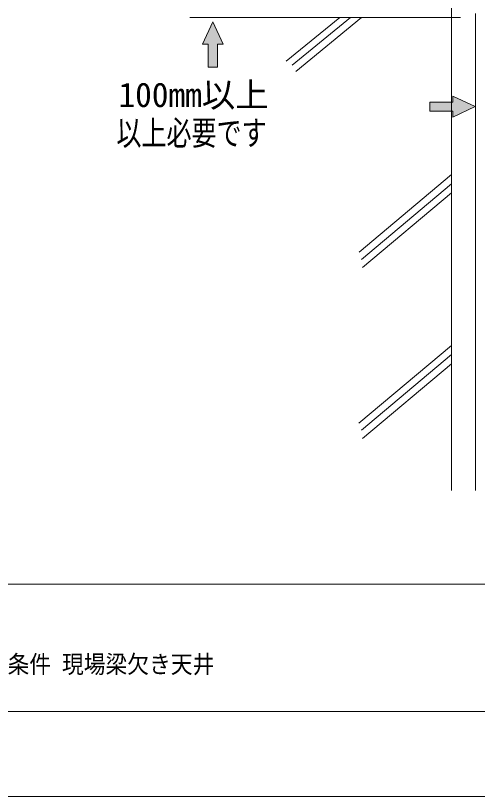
# Model space of a CAD drawing. Units: millimetres on the paper. Extents: x -305 to 305, y -152 to 152.
# Drawn here: x -164.7 to -110.2, y -148.5 to -56.5 of the extents above; entities that cross this region are included whole.
import ezdxf
from ezdxf.enums import TextEntityAlignment as Align

# ---------------------------------------------------------------- set-up
doc = ezdxf.new("R2010")
doc.units = ezdxf.units.MM
for name, color, linetype, lineweight in [('0-0_1図面枠', 7, 'Continuous', 9), ('0-2_図面枠', 3, 'Continuous', 9), ('0-3_DEFPOINTS', 7, 'Continuous', 9), ('0-5_PV', 7, 'Continuous', 9)]:
    doc.layers.add(name, color=color, linetype=linetype, lineweight=lineweight)
doc.styles.add('ＭＳ ゴシック', font='')
doc.styles.get('ＭＳ ゴシック').set_extended_font_data('MS Gothic')

msp = doc.modelspace()

# ---------------------------------------------------------------- linework, layer by layer
at = {"layer": '0-2_図面枠'}
msp.add_line((-291.017, -123.498), (108.983, -123.498), dxfattribs=at)
msp.add_lwpolyline([(-291.017, -138.498), (108.983, -138.498), (108.983, 138.502), (-291.017, 138.502)], close=True, dxfattribs=at)
at = {"layer": '0-3_DEFPOINTS'}
msp.add_line((118.983, -148.498), (-301.017, -148.498), dxfattribs=at)
at = {"layer": '0-5_PV'}
for p, q in [((-113.255, -51.739), (-113.255, -112.428)), ((-144.106, -56.689), (-112.196, -56.689)), ((-132.773, -61.842), (-126.44, -56.688)), ((-132.053, -62.313), (-125.156, -56.688)), ((-131.628, -63.033), (-123.871, -56.688)), ((-110.415, -56.228), (-110.415, -112.428)), ((-141.407, -57.181), (-142.644, -59.807)), ((-140.17, -59.807), (-141.407, -57.181)), ((-142.644, -59.807), (-141.951, -59.807)), ((-141.951, -59.807), (-141.951, -62.516)), ((-140.864, -62.516), (-140.864, -59.807)), ((-140.864, -59.807), (-140.17, -59.807)), ((-141.951, -62.516), (-140.864, -62.516)), ((-113.076, -65.95), (-110.449, -67.188)), ((-113.076, -66.643), (-113.076, -65.95)), ((-115.784, -66.643), (-113.076, -66.643)), ((-115.784, -67.732), (-115.784, -66.643)), ((-113.076, -67.732), (-115.784, -67.732)), ((-124.159, -84.356), (-113.255, -75.205)), ((-123.87, -85.189), (-113.255, -76.284)), ((-123.751, -86.166), (-113.255, -77.36)), ((-124.164, -104.496), (-113.259, -95.345)), ((-123.873, -105.327), (-113.259, -96.423)), ((-123.752, -106.304), (-113.259, -97.498))]:
    msp.add_line(p, q, dxfattribs=at)
msp.add_lwpolyline([(-110.449, -67.188), (-113.076, -68.425), (-113.076, -67.732)], dxfattribs=at)
for points in [[(-141.407, -62.516), (-141.407, -57.181), (-141.951, -58.336)], [(-141.407, -62.516), (-140.864, -62.516), (-141.407, -57.181)], [(-140.864, -62.516), (-140.864, -58.333), (-141.407, -57.181)], [(-141.951, -59.807), (-141.951, -58.336), (-142.644, -59.807)], [(-141.951, -62.516), (-141.407, -62.516), (-141.951, -58.336)], [(-140.864, -59.807), (-140.17, -59.807), (-140.864, -58.333)], [(-113.076, -68.425), (-110.449, -67.188), (-113.076, -65.95)], [(-113.076, -67.732), (-113.076, -66.643), (-115.784, -66.643)], [(-115.784, -67.732), (-113.076, -67.732), (-115.784, -66.643)]]:
    msp.add_solid(points, dxfattribs=at)

# ---------------------------------------------------------------- texts
at = {"layer": '0-0_1図面枠', "style": 'ＭＳ ゴシック', "width": 0.9}
msp.add_text('ノウム 集合 設置条件 現場梁欠き天井', height=2.092, dxfattribs=at).set_placement((-186.165, -134.591), align=Align.BOTTOM_LEFT)
at = {"layer": '0-5_PV', "style": 'ＭＳ ゴシック'}
msp.add_text('100mm以上', height=2.889, dxfattribs=at).set_placement((-152.536, -68.104), align=Align.BOTTOM_LEFT)
at = {"layer": '0-5_PV', "style": 'ＭＳ ゴシック', "width": 0.75}
msp.add_text('以上必要です', height=2.889, dxfattribs=at).set_placement((-152.786, -72.6), align=Align.BOTTOM_LEFT)

doc.saveas('drawing.dxf')
